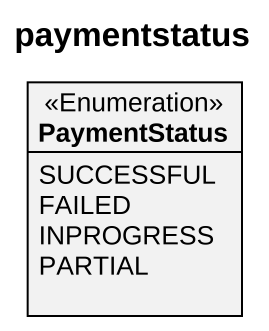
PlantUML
@startuml
title paymentstatus
hide circle
hide empty members
enum PaymentStatus <<Enumeration>> {
  SUCCESSFUL
  FAILED
  INPROGRESS
  PARTIAL
}
@enduml
